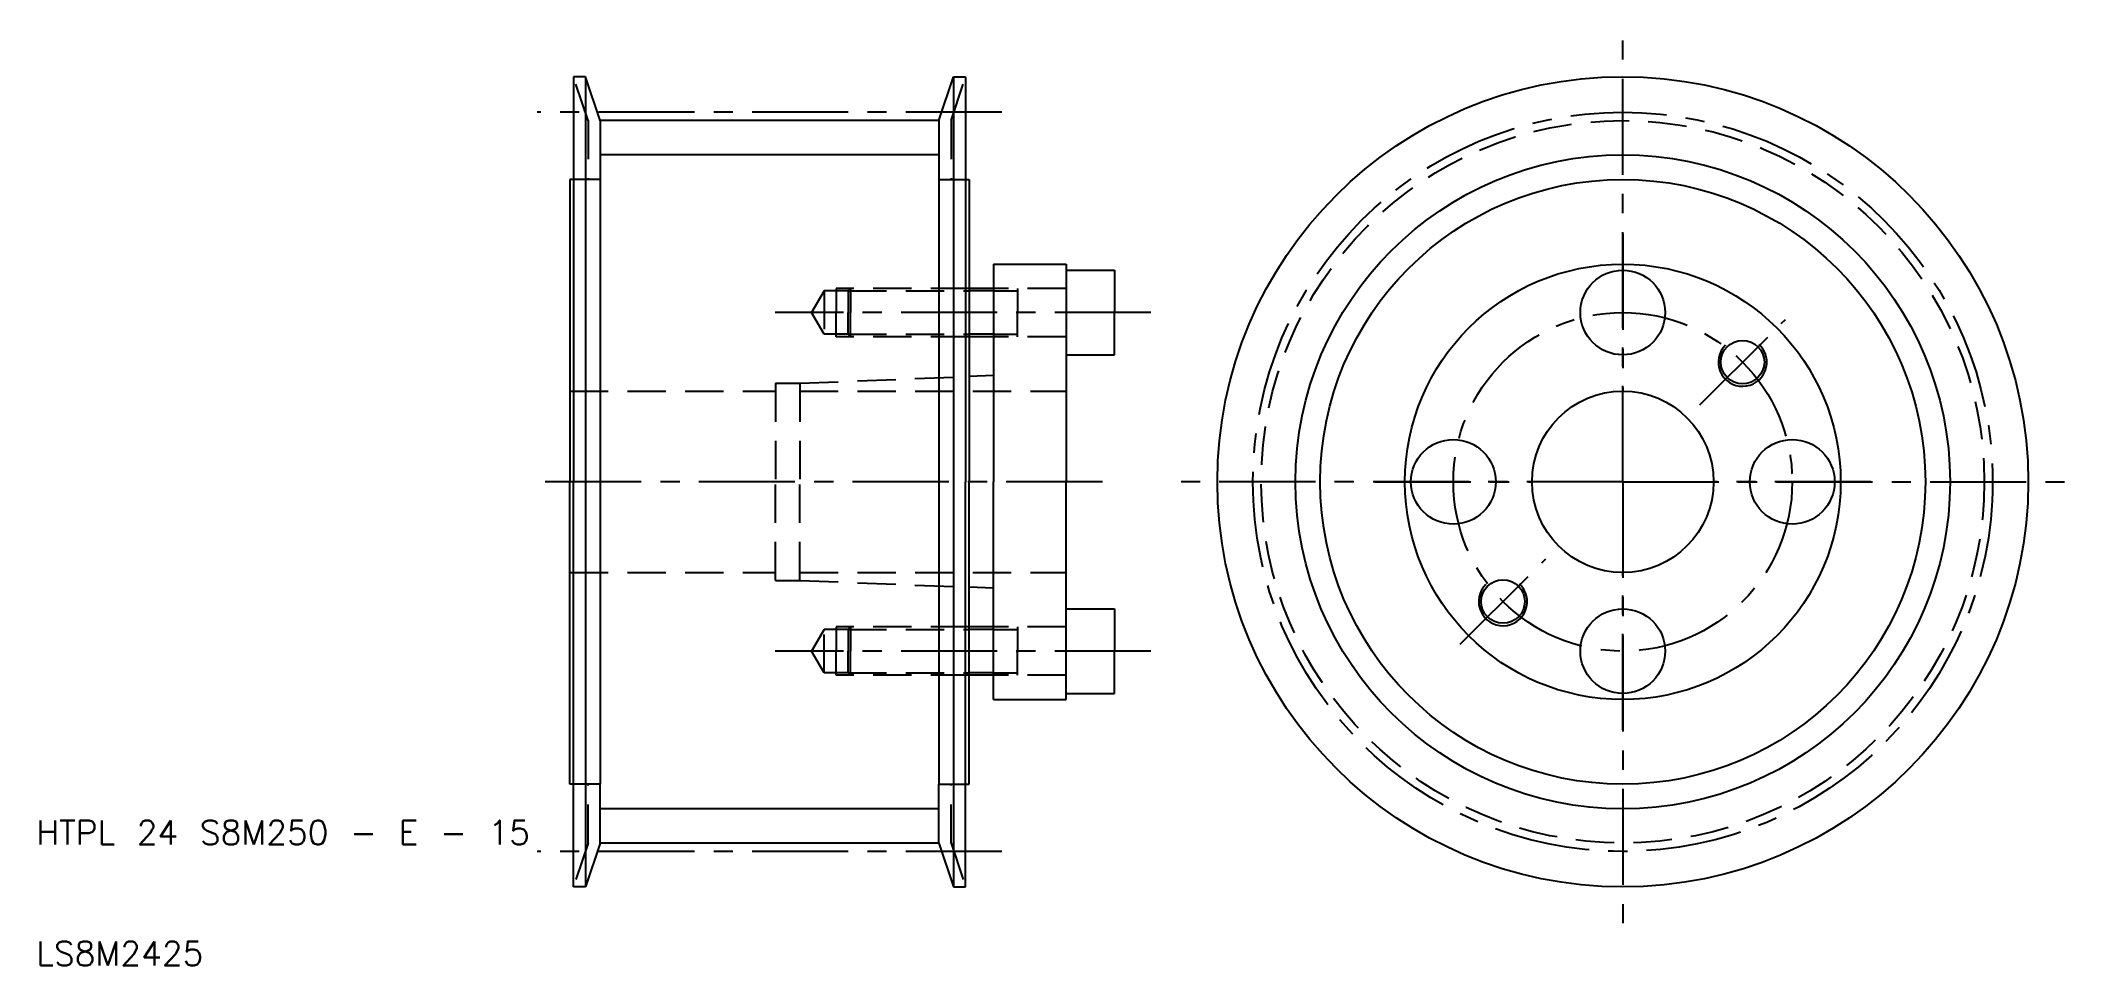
# Model space of a CAD drawing. Extents: x 4 to 172, y 10 to 86.
import ezdxf

# ---------------------------------------------------------------- set-up
doc = ezdxf.new("R2010")
doc.units = 0
doc.header["$LTSCALE"] = 0.25
doc.linetypes.add('CENTER', pattern=[50.8, 31.75, -6.35, 6.35, -6.35])
doc.linetypes.add('DASHED', pattern=[19.05, 12.7, -6.35])
doc.layers.get('0').update_dxf_attribs({"linetype": 'CONTINUOUS'})
doc.layers.add('CENTER', color=1, linetype='CENTER')
doc.styles.get("Standard").update_dxf_attribs({"font": 'txt.shx'})

msp = doc.modelspace()

# ---------------------------------------------------------------- linework, layer by layer
for p, q in [((48.3, 83.5), (48.3, 75)), ((49.3, 83.5), (48.3, 83.5)), ((49.3, 83.5), (49.3, 16.5)), ((50.5, 79.87), (49.3, 83.5)), ((78.5, 79.87), (79.7, 83.5)), ((79.7, 83.5), (79.7, 16.5)), ((79.7, 83.5), (80.7, 83.5)), ((80.7, 83.5), (80.7, 75)), ((50.5, 79.87), (50.5, 75)), ((78.5, 79.87), (50.5, 79.87)), ((78.5, 79.87), (78.5, 75)), ((48, 75), (48, 50)), ((48.3, 75), (48, 75)), ((48.3, 75), (48.3, 50)), ((50.5, 75), (50.5, 25)), ((78.5, 75), (78.5, 25)), ((80.7, 75), (80.7, 50)), ((80.7, 75), (81, 75)), ((81, 75), (81, 66)), ((83, 68), (83, 66)), ((83, 68), (89, 68)), ((89, 68), (89, 67.5)), ((89, 67.5), (89, 60.5)), ((89, 67.5), (93, 67.5)), ((93, 67.5), (93, 64)), ((83, 66), (81, 66)), ((81, 66), (81, 62)), ((83, 66), (83, 62)), ((93, 60.5), (93, 64)), ((81, 62), (81, 58.71875)), ((83, 62), (81, 62)), ((83, 62), (83, 58.8)), ((89, 60.5), (89, 50)), ((89, 60.5), (93, 60.5)), ((83, 58.8), (81, 58.71875)), ((81, 58.71875), (81, 50)), ((83, 58.8), (83, 50)), ((48, 25), (48, 50)), ((48.3, 25), (48.3, 50)), ((80.7, 25), (80.7, 50)), ((81, 41.28125), (81, 50)), ((83, 41.2), (83, 50)), ((89, 39.5), (89, 50)), ((81, 38), (81, 41.28125)), ((83, 41.2), (81, 41.28125)), ((83, 38), (83, 41.2)), ((89, 32.5), (89, 39.5)), ((89, 39.5), (93, 39.5)), ((93, 39.5), (93, 36)), ((83, 38), (81, 38)), ((81, 34), (81, 38)), ((83, 34), (83, 38)), ((93, 32.5), (93, 36)), ((81, 25), (81, 34)), ((83, 34), (81, 34)), ((83, 32), (83, 34)), ((83, 32), (89, 32)), ((89, 32), (89, 32.5)), ((89, 32.5), (93, 32.5)), ((48.3, 25), (48, 25)), ((48.3, 16.5), (48.3, 25)), ((50.5, 20.13), (50.5, 25)), ((78.5, 20.13), (78.5, 25)), ((80.7, 16.5), (80.7, 25)), ((80.7, 25), (81, 25)), ((50.5, 20.13), (49.3, 16.5)), ((78.5, 20.13), (50.5, 20.13)), ((78.5, 20.13), (79.7, 16.5)), ((49.3, 16.5), (48.3, 16.5)), ((79.7, 16.5), (80.7, 16.5))]:
    msp.add_line(p, q)
at = {"color": 3, "linetype": 'DASHED'}
for p, q in [((49.5, 79.87), (48.3, 83.5)), ((79.5, 79.87), (80.7, 83.5)), ((49.5, 79.87), (49.5, 75)), ((79.5, 79.87), (79.5, 75)), ((50.5, 75), (48.3, 75)), ((78.5, 75), (80.7, 75)), ((69, 65.8), (67.96077, 64)), ((71, 65.8), (69, 65.8)), ((69, 65.8), (69, 62.2)), ((71.2, 66), (70, 66)), ((70, 66), (70, 64)), ((71.2, 66), (71, 65.8)), ((71, 65.8), (81, 65.8)), ((71, 65.8), (71, 64)), ((81, 66), (71.2, 66)), ((71.2, 66), (71.2, 64)), ((89, 66), (83, 66)), ((83, 65.8), (85, 65.8)), ((85, 66), (85, 64)), ((69, 62.2), (67.96077, 64)), ((70, 62), (70, 64)), ((71, 62.2), (71, 64)), ((71.2, 62), (71.2, 64)), ((85, 62), (85, 64)), ((71, 62.2), (69, 62.2)), ((71.2, 62), (70, 62)), ((71, 62.2), (81, 62.2)), ((71.2, 62), (71, 62.2)), ((81, 62), (71.2, 62)), ((83, 62.2), (85, 62.2)), ((89, 62), (83, 62)), ((67, 58.15), (81, 58.71875)), ((48, 57.5), (65, 57.5)), ((65, 58.15), (65, 50)), ((65, 58.15), (67, 58.15)), ((67, 58.15), (67, 50)), ((67, 57.5), (89, 57.5)), ((65, 41.85), (65, 50)), ((67, 41.85), (67, 50)), ((48, 42.5), (65, 42.5)), ((65, 41.85), (67, 41.85)), ((67, 42.5), (89, 42.5)), ((67, 41.85), (81, 41.28125)), ((69, 37.8), (67.96077, 36)), ((71, 37.8), (69, 37.8)), ((69, 34.2), (69, 37.8)), ((71.2, 38), (70, 38)), ((70, 38), (70, 36)), ((71.2, 38), (71, 37.8)), ((71, 37.8), (81, 37.8)), ((71, 37.8), (71, 36)), ((81, 38), (71.2, 38)), ((71.2, 38), (71.2, 36)), ((89, 38), (83, 38)), ((83, 37.8), (85, 37.8)), ((85, 38), (85, 36)), ((69, 34.2), (67.96077, 36)), ((70, 34), (70, 36)), ((71, 34.2), (71, 36)), ((71.2, 34), (71.2, 36)), ((85, 34), (85, 36)), ((71, 34.2), (69, 34.2)), ((71.2, 34), (70, 34)), ((71, 34.2), (81, 34.2)), ((71.2, 34), (71, 34.2)), ((81, 34), (71.2, 34)), ((83, 34.2), (85, 34.2)), ((89, 34), (83, 34)), ((50.5, 25), (48.3, 25)), ((49.5, 20.13), (49.5, 25)), ((78.5, 25), (80.7, 25)), ((79.5, 20.13), (79.5, 25)), ((49.5, 20.13), (48.3, 16.5)), ((79.5, 20.13), (80.7, 16.5))]:
    msp.add_line(p, q, dxfattribs=at)
at = {"color": 3}
for p, q in [((78.5, 77.04), (50.5, 77.04)), ((83, 65.8), (81, 65.8)), ((83, 62.2), (81, 62.2)), ((83, 37.8), (81, 37.8)), ((83, 34.2), (81, 34.2)), ((78.5, 22.96), (50.5, 22.96))]:
    msp.add_line(p, q, dxfattribs=at)
for centre, radius in [((135, 50), 33.5), ((135, 50), 25), ((135, 50), 18), ((135, 50), 18), ((135, 64), 3.5), ((144.899495, 59.899495), 1.8), ((135, 50), 7.5), ((121, 50), 3.5), ((149, 50), 3.5), ((125.100505, 40.100505), 1.8), ((135, 36), 3.5)]:
    msp.add_circle(centre, radius)
at = {"color": 3, "linetype": 'DASHED'}
msp.add_circle((135, 50), 29.87, dxfattribs=at)
at = {"color": 3}
msp.add_circle((135, 50), 27.04, dxfattribs=at)
for centre in [(144.899495, 59.899495), (125.100505, 40.100505)]:
    msp.add_arc(centre, 2, 135, 47, dxfattribs=at)
at = {"layer": 'CENTER', "color": 1, "linetype": 'CENTER'}
for p, q in [((135, 50), (135, 86.5)), ((83.7, 80.56), (45.3, 80.56)), ((135, 70.5), (135, 57.5)), ((96, 64), (64.96077, 64)), ((141.363961, 56.363961), (148.435029, 63.435029)), ((92, 50), (45, 50)), ((135, 50), (98.5, 50)), ((114.5, 50), (127.5, 50)), ((135, 50), (171.5, 50)), ((135, 50), (135, 13.5)), ((155.5, 50), (142.5, 50)), ((121.564971, 36.564971), (128.636039, 43.636039)), ((135, 29.5), (135, 42.5)), ((96, 36), (64.96077, 36)), ((83.7, 19.44), (45.3, 19.44))]:
    msp.add_line(p, q, dxfattribs=at)
for radius in [30.56, 14]:
    msp.add_circle((135, 50), radius, dxfattribs=at)

# ---------------------------------------------------------------- texts
for s, p in [('HTPL 24 S8M250 - E - 15', (3.915836, 20)), ('LS8M2425', (3.915836, 10))]:
    msp.add_text(s, height=2).set_placement(p)

doc.saveas('drawing.dxf')
